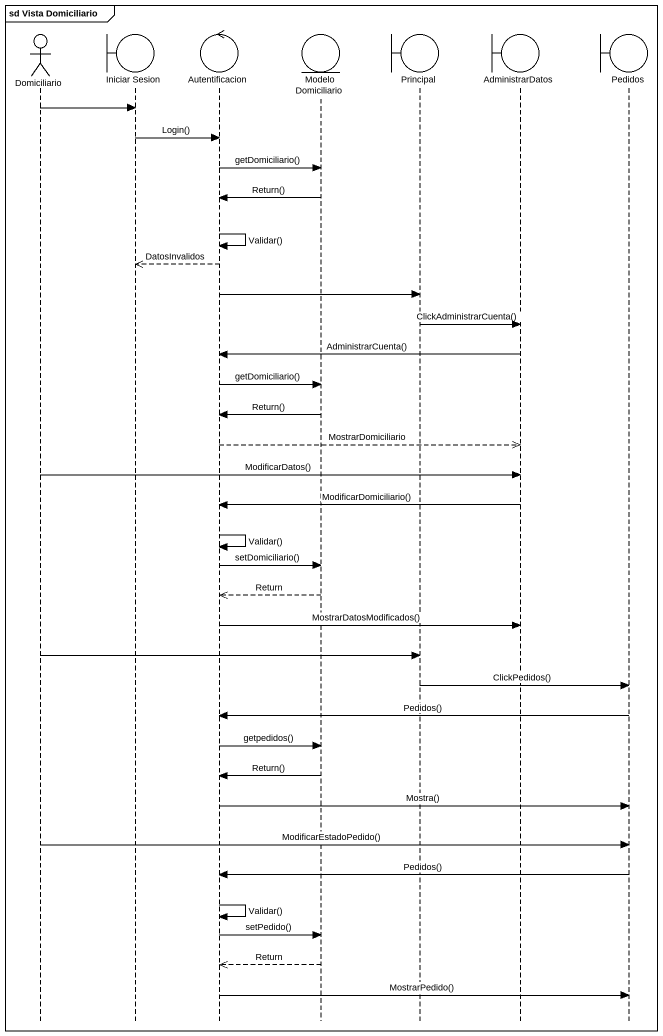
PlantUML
@startuml
mainframe sd Vista Domiciliario
hide footbox
actor Domiciliario
boundary "Iniciar Sesion" as Iniciar_Sesion
control Autentificacion
entity "Modelo Domiciliario" as Modelo_Domiciliario
boundary Principal
boundary AdministrarDatos
boundary Pedidos

Domiciliario -> Iniciar_Sesion
Iniciar_Sesion -> Autentificacion : Login()
Autentificacion -> Modelo_Domiciliario : getDomiciliario()
Modelo_Domiciliario -> Autentificacion : Return()
Autentificacion -> Autentificacion : Validar()
Autentificacion -->> Iniciar_Sesion : DatosInvalidos
Autentificacion -> Principal
Principal -> AdministrarDatos : ClickAdministrarCuenta()
AdministrarDatos -> Autentificacion : AdministrarCuenta()
Autentificacion -> Modelo_Domiciliario : getDomiciliario()
Modelo_Domiciliario -> Autentificacion : Return()
Autentificacion -->> AdministrarDatos : MostrarDomiciliario
Domiciliario -> AdministrarDatos : ModificarDatos()
AdministrarDatos -> Autentificacion : ModificarDomiciliario()
Autentificacion -> Autentificacion : Validar()
Autentificacion -> Modelo_Domiciliario : setDomiciliario()
Modelo_Domiciliario -->> Autentificacion : Return
Autentificacion -> AdministrarDatos : MostrarDatosModificados()
Domiciliario -> Principal
Principal -> Pedidos : ClickPedidos()
Pedidos -> Autentificacion : Pedidos()
Autentificacion -> Modelo_Domiciliario : getpedidos()
Modelo_Domiciliario -> Autentificacion : Return()
Autentificacion -> Pedidos : Mostra()
Domiciliario -> Pedidos : ModificarEstadoPedido()
Pedidos -> Autentificacion : Pedidos()
Autentificacion -> Autentificacion : Validar()
Autentificacion -> Modelo_Domiciliario : setPedido()
Modelo_Domiciliario -->> Autentificacion : Return
Autentificacion -> Pedidos : MostrarPedido()
@enduml
